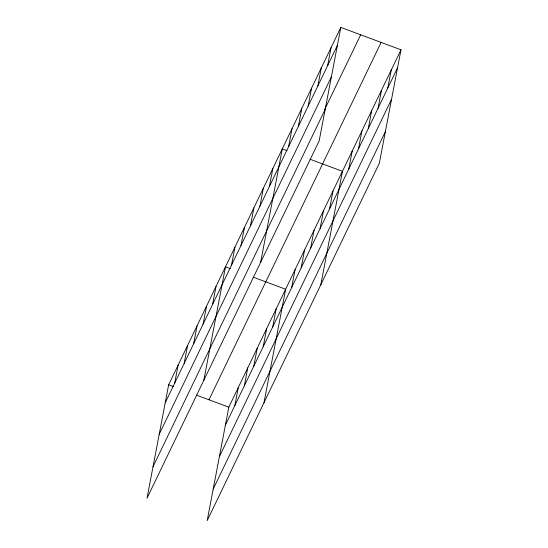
<?xml version="1.0" encoding="UTF-8"?>
<svg xmlns="http://www.w3.org/2000/svg" width="548" height="548" viewBox="0 0 548 548"><rect width="100%" height="100%" fill="white"/><g stroke="black" fill="none" stroke-linecap="round" stroke-linejoin="round"><path stroke-width="0.82" d="M340.815 27.4L168.654 384.771L147.015 498.201L319.183 140.829L340.815 27.4L400.985 49.8L379.346 163.229L207.185 520.6L228.817 407.171L400.985 49.8M174.689 383.12L178.121 365.112M184.155 363.468L187.594 345.459M193.629 343.808L197.061 325.807M203.096 324.156L206.528 306.147M212.562 304.496L216.001 286.494M203.829 380.264L225.468 266.842L230.235 268.616M231.503 265.191L234.934 247.182M240.969 245.531L244.408 227.53M250.443 225.879L253.875 207.87M259.91 206.219L263.341 188.217M269.376 186.567L272.815 168.565M260.643 262.334L282.282 148.905L287.049 150.679M234.852 405.52L238.291 387.518M288.604 146.659L292.036 128.657M244.326 385.867L247.758 367.859M298.359 126.41L301.797 108.401M253.793 366.208L257.224 348.206M308.113 106.161L311.552 88.153M263.259 346.555L266.698 328.553M317.874 85.906L321.306 67.904M272.733 326.903L276.165 308.894M327.629 65.657L331.061 47.649M263.999 402.67L285.631 289.241L253.19 277.158M291.666 287.59L295.105 269.582M301.14 267.931L304.572 249.929M310.606 248.278L314.038 230.276M320.073 228.626L323.512 210.617M329.547 208.966L332.979 190.964M320.813 284.734L342.445 171.305L310.004 159.228M348.768 169.065L352.206 151.056M358.522 148.809L361.961 130.808M368.283 128.561L371.715 110.552M378.038 108.305L381.47 90.304M387.792 88.057L391.231 70.055M165.222 402.773L337.383 45.402M159.215 434.263L331.376 76.891M324.539 109.799L360.673 34.791M153.022 466.711L325.19 109.34M208.966 399.78L381.127 42.408M225.386 425.18L397.547 67.808M219.378 456.669L391.539 99.298M213.186 489.111L385.354 131.739M168.654 384.771L173.421 386.546M196.376 395.094L228.817 407.171"/></g></svg>
